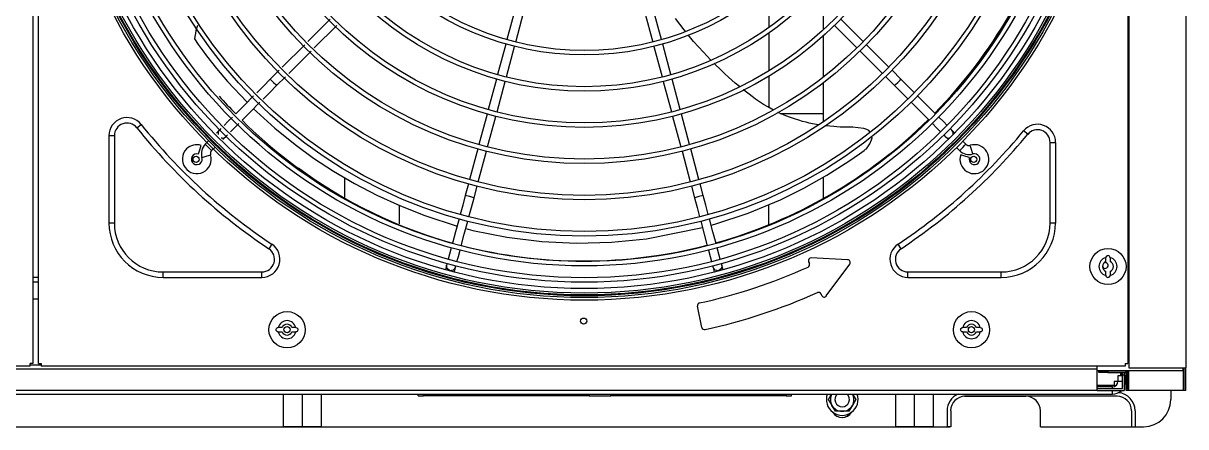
# Model space of a CAD drawing. Extents: x 594 to 813, y 174 to 240.
# Drawn here: x 735.33 to 741.77, y 196.31 to 198.54 of the extents above; entities that cross this region are included whole.
import ezdxf

# ---------------------------------------------------------------- set-up
doc = ezdxf.new("R2010")
doc.units = 0
doc.header["$MEASUREMENT"] = 0
doc.layers.add('AC.REF(S). PIPING', color=3, linetype='CONTINUOUS', lineweight=30)
doc.layers.add('LG-Product', color=3, linetype='CONTINUOUS')

# ---------------------------------------------------------------- blocks, each defined once
blk = doc.blocks.new('UW1-1')
at = {"layer": 'LG-Product', "color": 3, "linetype": 'Continuous'}
for p, q in [((2357.93, 4417.74), (2357.93, 3752.66)), ((2389.52, 4417.74), (2389.52, 3752.66)), ((1750.02, 4414.18), (1750.02, 3755.12)), ((1753.03, 3755.12), (1753.03, 4414.18)), ((2357.42, 4414.18), (2357.42, 3755.12)), ((2017.54, 3951.4), (2012.99, 3934.45)), ((2017.84, 3933.15), (2022.38, 3950.11)), ((2089.31, 3950.11), (2093.86, 3933.15)), ((2098.7, 3934.45), (2094.16, 3951.4)), ((2158.3, 3949.73), (2158.3, 3941.22)), ((2188.4, 3948.6), (2188.4, 3939.82)), ((1840.88, 3941.16), (1840.47, 3939.59)), ((1841.22, 3942.26), (1840.88, 3941.16)), ((1914.96, 3945.85), (1902.55, 3933.44)), ((1906.1, 3929.89), (1918.51, 3942.31)), ((2108.89, 3942.94), (2106.48, 3946.12)), ((2111.35, 3939.8), (2108.89, 3942.94)), ((2194.68, 3942.31), (2207.1, 3929.89)), ((2210.65, 3933.44), (2198.23, 3945.85)), ((1839.78, 3936.22), (1839.55, 3934.85)), ((1839.55, 3934.85), (1841.7, 3931.8)), ((1840.11, 3937.95), (1839.78, 3936.22)), ((1840.47, 3939.59), (1840.11, 3937.95)), ((2112, 3938.98), (2111.35, 3939.8)), ((2116.53, 3933.51), (2113.58, 3937.03)), ((2158.3, 3938.15), (2158.3, 3917.18)), ((2188.4, 3936.44), (2188.4, 3913.61)), ((1841.7, 3931.8), (1843.89, 3928.8)), ((1843.89, 3928.8), (1846.35, 3925.51)), ((1900.78, 3931.67), (1888.36, 3919.25)), ((1891.91, 3915.71), (1904.32, 3928.12)), ((2012.34, 3932.03), (2007.8, 3915.07)), ((2012.65, 3913.77), (2017.19, 3930.73)), ((2094.51, 3930.73), (2099.05, 3913.77)), ((2103.89, 3915.07), (2099.35, 3932.03)), ((2119.2, 3930.45), (2116.53, 3933.51)), ((2121.92, 3927.43), (2119.2, 3930.45)), ((2125.98, 3923.13), (2121.92, 3927.43)), ((2208.87, 3928.12), (2221.29, 3915.71)), ((2224.83, 3919.25), (2212.42, 3931.67)), ((1846.35, 3925.51), (1849.03, 3922.06)), ((1849.03, 3922.06), (1851.89, 3918.5)), ((2131.91, 3917.31), (2127.84, 3921.24)), ((1851.89, 3918.5), (1858.02, 3911.27)), ((1886.59, 3917.48), (1881.65, 3912.55)), ((2133.92, 3915.43), (2131.91, 3917.31)), ((2135.96, 3913.59), (2133.92, 3915.43)), ((2231.54, 3912.55), (2226.61, 3917.48)), ((1858.02, 3911.27), (1868.88, 3899.77)), ((1877.88, 3908.77), (1874.17, 3905.07)), ((1881.65, 3912.55), (1877.88, 3908.77)), ((1881.43, 3905.23), (1885.2, 3909)), ((1881.65, 3912.55), (1882.17, 3912.03)), ((1882.17, 3912.03), (1883.43, 3910.77)), ((1883.43, 3910.77), (1884.68, 3909.52)), ((1884.68, 3909.52), (1885.2, 3909)), ((1885.2, 3909), (1890.14, 3913.93)), ((2007.15, 3912.65), (2002.61, 3895.69)), ((2007.45, 3894.39), (2012, 3911.35)), ((2099.7, 3911.35), (2104.24, 3894.39)), ((2109.09, 3895.69), (2104.54, 3912.65)), ((2137.77, 3911.98), (2135.96, 3913.59)), ((2139.6, 3910.39), (2137.77, 3911.98)), ((2141.92, 3908.45), (2139.6, 3910.39)), ((2158.3, 3914.25), (2158.3, 3896.81)), ((2188.4, 3910.45), (2188.4, 3893.55)), ((2223.06, 3913.93), (2227.99, 3909)), ((2227.99, 3909), (2228.51, 3909.52)), ((2227.99, 3909), (2231.77, 3905.23)), ((2228.51, 3909.52), (2229.77, 3910.77)), ((2229.77, 3910.77), (2231.02, 3912.03)), ((2231.02, 3912.03), (2231.54, 3912.55)), ((2235.31, 3908.77), (2231.54, 3912.55)), ((2239.02, 3905.07), (2235.31, 3908.77)), ((1872.4, 3903.29), (1867.14, 3898.03)), ((1877.72, 3901.52), (1881.43, 3905.23)), ((2144.41, 3906.43), (2144.07, 3906.7)), ((2145.82, 3905.31), (2144.41, 3906.43)), ((2147.25, 3904.22), (2145.82, 3905.31)), ((2149.05, 3902.87), (2147.25, 3904.22)), ((2150.87, 3901.56), (2149.05, 3902.87)), ((2153.1, 3900.02), (2150.87, 3901.56)), ((2231.77, 3905.23), (2235.47, 3901.52)), ((2246.06, 3898.02), (2240.79, 3903.29)), ((1867.14, 3898.03), (1862.48, 3893.37)), ((1870.68, 3894.48), (1875.95, 3899.74)), ((1872.42, 3896.21), (1873.99, 3894.64)), ((2155.37, 3898.54), (2153.1, 3900.02)), ((2157.61, 3897.17), (2155.37, 3898.54)), ((2159.89, 3895.88), (2157.61, 3897.17)), ((2160.74, 3895.42), (2159.89, 3895.88)), ((2237.25, 3899.74), (2242.52, 3894.48)), ((2250.72, 3893.36), (2246.06, 3898.02)), ((1858.14, 3889.03), (1856.09, 3886.98)), ((1860.7, 3891.59), (1858.14, 3889.03)), ((1866.03, 3889.82), (1870.68, 3894.48)), ((1873.99, 3894.64), (1884.19, 3885.4)), ((2001.96, 3893.26), (1997.41, 3876.31)), ((2002.26, 3875.01), (2006.8, 3891.96)), ((2104.89, 3891.96), (2109.44, 3875.01)), ((2114.28, 3876.31), (2109.74, 3893.26)), ((2165.1, 3893.31), (2163.31, 3894.13)), ((2164.61, 3893.55), (2188.4, 3893.55)), ((2167.65, 3892.25), (2165.1, 3893.31)), ((2170.22, 3891.29), (2167.65, 3892.25)), ((2172.54, 3890.5), (2170.22, 3891.29)), ((2174.88, 3889.78), (2172.54, 3890.5)), ((2176.89, 3889.2), (2174.88, 3889.78)), ((2178.9, 3888.68), (2176.89, 3889.2)), ((2180.65, 3888.27), (2178.9, 3888.68)), ((2188.4, 3893.55), (2188.4, 3891.2)), ((2188.4, 3891.2), (2188.4, 3888.84)), ((2242.52, 3894.48), (2247.18, 3889.81)), ((2255.05, 3889.03), (2252.5, 3891.59)), ((2257.11, 3886.98), (2255.05, 3889.03)), ((1807.68, 3885.64), (1810.03, 3887.52)), ((1853.35, 3884.24), (1851.83, 3882.72)), ((1852.71, 3883.13), (1852.7, 3881.84)), ((1853.35, 3884.24), (1852.71, 3883.13)), ((1853.69, 3884.58), (1853.35, 3884.24)), ((1854.31, 3885.2), (1853.69, 3884.58)), ((1859.63, 3883.43), (1861.69, 3885.49)), ((1861.69, 3885.49), (1864.24, 3888.04)), ((1884.19, 3885.4), (1895.41, 3876.29)), ((2182.39, 3887.91), (2180.65, 3888.27)), ((2185.74, 3887.31), (2182.39, 3887.91)), ((2189.81, 3886.75), (2189.74, 3886.76)), ((2192.05, 3886.5), (2189.81, 3886.75)), ((2194.28, 3886.3), (2192.05, 3886.5)), ((2196, 3886.16), (2194.28, 3886.3)), ((2197.73, 3886.06), (2196, 3886.16)), ((2199.05, 3886.01), (2197.73, 3886.06)), ((2200.38, 3886), (2199.05, 3886.01)), ((2200.93, 3886), (2200.38, 3886)), ((2201.48, 3886.01), (2200.93, 3886)), ((2202.22, 3886.01), (2201.48, 3886.01)), ((2202.96, 3886.01), (2202.22, 3886.01)), ((2203.86, 3885.99), (2202.96, 3886.01)), ((2204.75, 3885.96), (2203.86, 3885.99)), ((2211.01, 3885.26), (2204.74, 3885.94)), ((2212.55, 3884.72), (2211.01, 3885.26)), ((2213.68, 3884.06), (2212.55, 3884.72)), ((2214.38, 3883.26), (2213.68, 3884.06)), ((2248.95, 3888.04), (2251.51, 3885.49)), ((2251.51, 3885.49), (2253.56, 3883.43)), ((2259.5, 3884.58), (2258.88, 3885.2)), ((2259.84, 3884.24), (2259.5, 3884.58)), ((2261.36, 3882.72), (2259.84, 3884.24)), ((2260.49, 3883.13), (2259.84, 3884.24)), ((2260.49, 3881.84), (2260.49, 3883.13)), ((2301.84, 3882.01), (2299.52, 3883.92)), ((1792.16, 3881.26), (1792.16, 3832.86)), ((1795.17, 3881.26), (1792.16, 3881.26)), ((1795.17, 3881.26), (1795.17, 3832.86)), ((1843.15, 3875.18), (1843.37, 3875.88)), ((1847.3, 3878.19), (1845.62, 3876.51)), ((1845.62, 3876.51), (1846.14, 3875.99)), ((1846.14, 3875.99), (1847.39, 3874.73)), ((1854.49, 3880.05), (1854.81, 3879.98)), ((1854.81, 3879.98), (1855.12, 3879.96)), ((1855.12, 3879.96), (1856.08, 3880.15)), ((1855.38, 3879.17), (1856.9, 3880.7)), ((1856.08, 3880.15), (1856.9, 3880.7)), ((1856.9, 3880.7), (1857.24, 3881.04)), ((1857.24, 3881.04), (1857.86, 3881.66)), ((1895.41, 3876.29), (1905.7, 3868.76)), ((2213.59, 3875.61), (2214.35, 3876.75)), ((2214.35, 3876.75), (2215.27, 3879.04)), ((2215.27, 3879.04), (2215.5, 3880.1)), ((2215.5, 3880.1), (2215.43, 3880.84)), ((2255.34, 3881.66), (2255.96, 3881.04)), ((2255.96, 3881.04), (2256.3, 3880.7)), ((2256.3, 3880.7), (2257.82, 3879.17)), ((2256.3, 3880.7), (2257.11, 3880.15)), ((2257.11, 3880.15), (2258.07, 3879.96)), ((2258.07, 3879.96), (2258.39, 3879.98)), ((2258.39, 3879.98), (2258.7, 3880.05)), ((2265.81, 3874.73), (2267.06, 3875.99)), ((2267.58, 3876.51), (2265.9, 3878.19)), ((2267.06, 3875.99), (2267.58, 3876.51)), ((2270.16, 3875.21), (2269.95, 3875.92)), ((2314.29, 3832.86), (2314.29, 3877.54)), ((2314.29, 3877.54), (2317.3, 3877.54)), ((2317.3, 3877.54), (2317.3, 3832.86)), ((1841.83, 3871.11), (1842.05, 3871.8)), ((1842.05, 3871.8), (1842.6, 3873.49)), ((1842.6, 3873.49), (1843.15, 3875.18)), ((1843.78, 3869.12), (1844.48, 3869.34)), ((1844.48, 3869.34), (1846.17, 3869.86)), ((1846.17, 3869.86), (1847.87, 3870.38)), ((1847.39, 3874.73), (1848.64, 3873.48)), ((1847.87, 3870.38), (1848.57, 3870.59)), ((1848.64, 3873.48), (1849.16, 3872.96)), ((1849.16, 3872.96), (1850.84, 3874.64)), ((1996.77, 3873.88), (1992.22, 3856.93)), ((1997.07, 3855.63), (2001.61, 3872.59)), ((2110.09, 3872.59), (2114.63, 3855.63)), ((2119.47, 3856.93), (2114.93, 3873.88)), ((2202.68, 3867.14), (2208.61, 3871.28)), ((2208.61, 3871.28), (2211.1, 3873.09)), ((2211.1, 3873.09), (2211.94, 3873.71)), ((2211.94, 3873.71), (2212.21, 3873.91)), ((2212.21, 3873.91), (2212.35, 3874.02)), ((2212.35, 3874.02), (2213.59, 3875.61)), ((2262.35, 3874.64), (2264.03, 3872.96)), ((2264.03, 3872.96), (2264.55, 3873.48)), ((2264.55, 3873.48), (2265.81, 3874.73)), ((2265.36, 3870.49), (2264.66, 3870.72)), ((2267.05, 3869.94), (2265.36, 3870.49)), ((2268.73, 3869.4), (2267.05, 3869.94)), ((2269.43, 3869.17), (2268.73, 3869.4)), ((2270.68, 3873.52), (2270.16, 3875.21)), ((2271.2, 3871.82), (2270.68, 3873.52)), ((2271.42, 3871.12), (2271.2, 3871.82)), ((1905.7, 3868.76), (1916.66, 3861.56)), ((2190.4, 3859.3), (2202.68, 3867.14)), ((1916.66, 3861.56), (1928.34, 3854.7)), ((1923.07, 3852.21), (1923.07, 3857.7)), ((2177.72, 3852.15), (2190.4, 3859.3)), ((2188.4, 3858.15), (2188.4, 3852.13)), ((1923.07, 3846.98), (1923.07, 3852.21)), ((1928.34, 3854.7), (1940.75, 3848.25)), ((1991.57, 3854.5), (1989.88, 3848.18)), ((1994.72, 3846.88), (1996.42, 3853.21)), ((2115.28, 3853.21), (2116.97, 3846.88)), ((2121.82, 3848.18), (2120.12, 3854.5)), ((2164.66, 3845.72), (2177.72, 3852.15)), ((2188.4, 3852.13), (2188.4, 3846.42)), ((1940.75, 3848.25), (1953.86, 3842.31)), ((1989.88, 3848.18), (1988.44, 3842.81)), ((1990.59, 3847.99), (1989.88, 3848.18)), ((1992.3, 3847.53), (1990.59, 3847.99)), ((1994.01, 3847.07), (1992.3, 3847.53)), ((1993.28, 3841.51), (1994.72, 3846.88)), ((1994.72, 3846.88), (1994.01, 3847.07)), ((2117.68, 3847.07), (2116.97, 3846.88)), ((2116.97, 3846.88), (2118.41, 3841.51)), ((2119.39, 3847.53), (2117.68, 3847.07)), ((2121.11, 3847.99), (2119.39, 3847.53)), ((2121.82, 3848.18), (2121.11, 3847.99)), ((2123.26, 3842.81), (2121.82, 3848.18)), ((2146.73, 3838.28), (2164.66, 3845.72)), ((1953.16, 3842.49), (1953.16, 3837.21)), ((1953.16, 3837.21), (1953.16, 3832.38)), ((1953.86, 3842.31), (1967.47, 3837.02)), ((1988.44, 3842.81), (1987.03, 3837.54)), ((1991.87, 3836.25), (1993.28, 3841.51)), ((2118.41, 3841.51), (2119.82, 3836.25)), ((2124.67, 3837.54), (2123.26, 3842.81)), ((2128.3, 3832.18), (2146.73, 3838.28)), ((2158.3, 3837.24), (2158.3, 3843.05)), ((2158.3, 3831.97), (2158.3, 3837.24)), ((1795.17, 3832.86), (1792.16, 3832.86)), ((1967.47, 3837.02), (1985.29, 3831.05)), ((1986.38, 3835.12), (1984.47, 3828)), ((1989.29, 3826.61), (1991.22, 3833.82)), ((2120.47, 3833.82), (2122.4, 3826.61)), ((2127.25, 3827.91), (2125.32, 3835.12)), ((2126.24, 3831.66), (2128.3, 3832.18)), ((2317.3, 3832.86), (2314.29, 3832.86)), ((1984.47, 3828), (1982.79, 3821.71)), ((1987.59, 3820.26), (1989.29, 3826.61)), ((1990.14, 3829.77), (1993.95, 3828.75)), ((1993.95, 3828.75), (2012.99, 3824.99)), ((2012.99, 3824.99), (2032.25, 3822.63)), ((2090.36, 3824.11), (2121.38, 3830.44)), ((2122.4, 3826.61), (2124.11, 3820.26)), ((2128.95, 3821.56), (2127.25, 3827.91)), ((1882.56, 3821.16), (1880.9, 3818.65)), ((1982.1, 3819.13), (1981.15, 3815.62)), ((1986, 3814.32), (1986.94, 3817.84)), ((2032.25, 3822.63), (2051.64, 3821.7)), ((2051.64, 3821.7), (2071.04, 3822.19)), ((2071.04, 3822.19), (2090.36, 3824.11)), ((2124.75, 3817.84), (2125.7, 3814.32)), ((2130.54, 3815.62), (2129.6, 3819.13)), ((2231.57, 3818.65), (2229.91, 3821.16)), ((1981.15, 3815.62), (1980.41, 3812.84)), ((1985.25, 3811.54), (1986, 3814.32)), ((2125.7, 3814.32), (2126.44, 3811.54)), ((2131.29, 3812.84), (2130.54, 3815.62)), ((2180.3, 3811.46), (2180.74, 3810.44)), ((2201.96, 3812.56), (2181.75, 3813.56)), ((2345.26, 3814.1), (2345.14, 3813.7)), ((2345.14, 3813.7), (2345.14, 3813.64)), ((2345.14, 3811.52), (2345.14, 3813.55)), ((2345.48, 3814.41), (2345.26, 3814.1)), ((2345.75, 3814.63), (2345.48, 3814.41)), ((2346.07, 3814.77), (2345.75, 3814.63)), ((2346.44, 3814.8), (2346.07, 3814.77)), ((2346.84, 3814.72), (2346.44, 3814.8)), ((2347.23, 3814.48), (2346.84, 3814.72)), ((2347.49, 3814.14), (2347.23, 3814.48)), ((2347.64, 3813.64), (2347.49, 3814.14)), ((2347.64, 3813.55), (2347.64, 3811.52)), ((1822.25, 3805.78), (1877.02, 3805.78)), ((1822.25, 3802.77), (1822.25, 3805.78)), ((1877.02, 3802.77), (1877.02, 3805.78)), ((1979.52, 3809.52), (1978.85, 3807.02)), ((1979.61, 3809.85), (1979.52, 3809.52)), ((1979.77, 3807.62), (1979.52, 3809.52)), ((1979.76, 3810.41), (1979.61, 3809.85)), ((1981.29, 3806.45), (1979.77, 3807.62)), ((1983.2, 3806.7), (1981.29, 3806.45)), ((1984.36, 3808.22), (1983.2, 3806.7)), ((1983.69, 3805.72), (1984.36, 3808.22)), ((1984.36, 3808.22), (1984.45, 3808.55)), ((1984.45, 3808.55), (1984.6, 3809.11)), ((2127.09, 3809.11), (2127.24, 3808.55)), ((2127.24, 3808.55), (2127.33, 3808.22)), ((2127.33, 3808.22), (2128, 3805.72)), ((2128.5, 3806.7), (2127.33, 3808.22)), ((2130.4, 3806.45), (2128.5, 3806.7)), ((2131.92, 3807.62), (2130.4, 3806.45)), ((2132.18, 3809.52), (2131.92, 3807.62)), ((2132.09, 3809.85), (2131.94, 3810.41)), ((2132.18, 3809.52), (2132.09, 3809.85)), ((2132.85, 3807.02), (2132.18, 3809.52)), ((2190.14, 3792.46), (2203.1, 3810.17)), ((2235.44, 3805.78), (2287.2, 3805.78)), ((2235.44, 3802.77), (2235.44, 3805.78)), ((2287.2, 3802.77), (2287.2, 3805.78)), ((2345.14, 3804.02), (2345.14, 3806.05)), ((2347.64, 3806.05), (2347.64, 3804.02)), ((1750.02, 3802.97), (1753.05, 3802.97)), ((1753.03, 3800.16), (1750.03, 3800.16)), ((1822.25, 3802.77), (1877.02, 3802.77)), ((2235.44, 3802.77), (2287.2, 3802.77)), ((2345.14, 3803.93), (2345.28, 3803.43)), ((2345.28, 3803.43), (2345.55, 3803.09)), ((2345.55, 3803.09), (2345.94, 3802.85)), ((2345.94, 3802.85), (2346.34, 3802.77)), ((2346.34, 3802.77), (2346.7, 3802.81)), ((2346.7, 3802.81), (2347.03, 3802.94)), ((2347.03, 3802.94), (2347.3, 3803.16)), ((2347.3, 3803.16), (2347.52, 3803.48)), ((2347.52, 3803.48), (2347.63, 3803.88)), ((2347.63, 3803.88), (2347.64, 3803.93)), ((2187.2, 3793.54), (2187.55, 3792.75)), ((1753.03, 3790.63), (1750.02, 3790.63)), ((2121.11, 3775.04), (2118.61, 3786.82)), ((1884.95, 3773.73), (1884.99, 3774.09)), ((1885.03, 3773.33), (1884.95, 3773.73)), ((1884.99, 3774.09), (1885.12, 3774.41)), ((1885.27, 3772.94), (1885.03, 3773.33)), ((1885.12, 3774.41), (1885.34, 3774.69)), ((1885.61, 3772.67), (1885.27, 3772.94)), ((1885.34, 3774.69), (1885.65, 3774.91)), ((1886.11, 3772.53), (1885.61, 3772.67)), ((1885.65, 3774.91), (1886.06, 3775.02)), ((1886.06, 3775.02), (1886.11, 3775.03)), ((1888.23, 3775.03), (1886.2, 3775.03)), ((1895.73, 3775.03), (1893.7, 3775.03)), ((1895.82, 3775.03), (1896.32, 3774.88)), ((1896.28, 3772.65), (1895.87, 3772.53)), ((1896.59, 3772.86), (1896.28, 3772.65)), ((1896.32, 3774.88), (1896.66, 3774.62)), ((1896.81, 3773.14), (1896.59, 3772.86)), ((1896.66, 3774.62), (1896.9, 3774.23)), ((1896.94, 3773.46), (1896.81, 3773.14)), ((1896.9, 3774.23), (1896.98, 3773.82)), ((1896.98, 3773.82), (1896.94, 3773.46)), ((2264.64, 3773.73), (2264.67, 3774.09)), ((2264.72, 3773.33), (2264.64, 3773.73)), ((2264.67, 3774.09), (2264.81, 3774.41)), ((2264.96, 3772.94), (2264.72, 3773.33)), ((2264.81, 3774.41), (2265.03, 3774.69)), ((2265.3, 3772.67), (2264.96, 3772.94)), ((2265.03, 3774.69), (2265.34, 3774.91)), ((2265.8, 3772.53), (2265.3, 3772.67)), ((2265.34, 3774.91), (2265.74, 3775.02)), ((2265.74, 3775.02), (2265.8, 3775.03)), ((2267.92, 3775.03), (2265.89, 3775.03)), ((2275.42, 3775.03), (2273.39, 3775.03)), ((2275.51, 3775.03), (2276.01, 3774.88)), ((2275.96, 3772.65), (2275.56, 3772.53)), ((2276.28, 3772.86), (2275.96, 3772.65)), ((2276.01, 3774.88), (2276.35, 3774.62)), ((2276.5, 3773.14), (2276.28, 3772.86)), ((2276.35, 3774.62), (2276.59, 3774.23)), ((2276.63, 3773.46), (2276.5, 3773.14)), ((2276.59, 3774.23), (2276.67, 3773.82)), ((2276.67, 3773.82), (2276.63, 3773.46)), ((1886.2, 3772.52), (1888.23, 3772.52)), ((1893.7, 3772.52), (1895.73, 3772.52)), ((1895.87, 3772.53), (1895.82, 3772.53)), ((2265.89, 3772.52), (2267.92, 3772.52)), ((2273.39, 3772.52), (2275.42, 3772.52)), ((2275.56, 3772.53), (2275.51, 3772.53)), ((2357.93, 3769.21), (2357.42, 3769.21)), ((1748.52, 3753.61), (1146.14, 3753.61)), ((1748.52, 3753.61), (1748.52, 3755.12)), ((1750.02, 3755.12), (1748.52, 3755.12)), ((1754.53, 3754.07), (1748.53, 3754.07)), ((1753.03, 3755.12), (1754.54, 3755.12)), ((1754.54, 3755.12), (1754.54, 3753.61)), ((2355.92, 3753.61), (1754.54, 3753.61)), ((2340.37, 3753.39), (2339.88, 3753.61)), ((2340.37, 3752.16), (2340.37, 3753.39)), ((2355.92, 3755.12), (2355.92, 3753.61)), ((2355.92, 3755.12), (2357.42, 3755.12)), ((1158.68, 3752.16), (2340.37, 3752.16)), ((2357.91, 3751), (2340.35, 3751)), ((2340.37, 3740.12), (2340.37, 3752.16)), ((2341.36, 3750.95), (2340.37, 3750.95)), ((2340.57, 3751), (2340.57, 3750.95)), ((2341.37, 3750.95), (2341.37, 3751)), ((2341.37, 3750.95), (2346.39, 3750.95)), ((2341.37, 3750.15), (2341.37, 3750.95)), ((2346.39, 3750.15), (2341.37, 3750.15)), ((2346.39, 3750.95), (2356.42, 3750.95)), ((2346.39, 3750.95), (2346.39, 3750.15)), ((2346.39, 3750.15), (2356.42, 3750.15)), ((2351.91, 3748.14), (2351.91, 3745.13)), ((2352.68, 3748.14), (2351.91, 3748.14)), ((2354.41, 3748.14), (2352.68, 3748.14)), ((2353.31, 3750.15), (2353.31, 3748.14)), ((2354.11, 3748.14), (2354.11, 3750.15)), ((2354.41, 3748.65), (2354.41, 3750.15)), ((2354.41, 3750.15), (2355.42, 3750.15)), ((2354.41, 3741.12), (2354.41, 3748.65)), ((2355.42, 3748.65), (2354.41, 3748.65)), ((2354.92, 3750.15), (2354.92, 3750.15)), ((2355.42, 3750.15), (2355.42, 3748.65)), ((2355.42, 3748.65), (2355.42, 3740.12)), ((2355.79, 3748.14), (2355.42, 3748.14)), ((2355.62, 3750.95), (2355.62, 3751)), ((2355.92, 3748.14), (2355.79, 3748.14)), ((2355.92, 3745.13), (2355.92, 3748.14)), ((2356.42, 3750.95), (2356.42, 3751)), ((2357.22, 3750.95), (2356.42, 3750.95)), ((2356.42, 3740.12), (2356.42, 3750.95)), ((2357.22, 3740.92), (2357.22, 3750.95)), ((2357.93, 3752.66), (2389.52, 3752.66)), ((2357.93, 3751.15), (2388.22, 3751.15)), ((2357.93, 3740.92), (2357.93, 3751.15)), ((2388.02, 3751.15), (2388.02, 3752.66)), ((2388.22, 3740.12), (2388.22, 3751.15)), ((2388.72, 3740.92), (2388.72, 3752.66)), ((2389.52, 3740.12), (2389.52, 3752.66)), ((2340.35, 3743.13), (2349.9, 3743.13)), ((2348.9, 3742.13), (2340.37, 3742.13)), ((2340.37, 3741.12), (2354.41, 3741.12)), ((2348.9, 3741.86), (2348.9, 3742.13)), ((2348.9, 3741.12), (2348.9, 3741.86)), ((2349.9, 3745.13), (2349.9, 3743.13)), ((2351.91, 3745.13), (2349.9, 3745.13)), ((2350.46, 3742.57), (2349.9, 3743.13)), ((2352.68, 3745.13), (2351.91, 3745.13)), ((2354.41, 3745.13), (2352.68, 3745.13)), ((2355.79, 3745.13), (2355.42, 3745.13)), ((2355.92, 3745.13), (2355.79, 3745.13)), ((2355.85, 3744.13), (2356.42, 3744.13)), ((2357.92, 3745.94), (2357.22, 3745.94)), ((2357.93, 3740.92), (2357.22, 3740.92)), ((2388.72, 3740.92), (2388.22, 3740.92)), ((1150.15, 3738.11), (2348.9, 3738.11)), ((2340.37, 3740.12), (1158.68, 3740.12)), ((1889.06, 3720.06), (1889.06, 3738.11)), ((1899.49, 3720.06), (1899.49, 3738.11)), ((1909.93, 3738.11), (1909.93, 3720.06)), ((1963.69, 3737.21), (1963.69, 3738.11)), ((1963.69, 3737.21), (1966.7, 3737.21)), ((1966.7, 3737.21), (1966.7, 3738.11)), ((1967.37, 3737.21), (1966.7, 3737.21)), ((1969.21, 3737.21), (1967.37, 3737.21)), ((1971.72, 3737.21), (1969.21, 3737.21)), ((1971.72, 3738.11), (1971.72, 3737.21)), ((2057.49, 3737.21), (1971.72, 3737.21)), ((2057.49, 3737.21), (2057.49, 3738.11)), ((2057.78, 3737.21), (2057.49, 3737.21)), ((2058.49, 3737.21), (2057.78, 3737.21)), ((2058.49, 3738.11), (2058.49, 3737.21)), ((2058.49, 3737.21), (2070.53, 3737.21)), ((2070.53, 3737.21), (2070.53, 3738.11)), ((2071.24, 3737.21), (2070.53, 3737.21)), ((2071.53, 3737.21), (2071.24, 3737.21)), ((2071.53, 3737.21), (2071.53, 3738.11)), ((2162.82, 3737.21), (2071.53, 3737.21)), ((2162.82, 3737.21), (2162.82, 3738.11)), ((2165.33, 3737.21), (2162.82, 3737.21)), ((2167.16, 3737.21), (2165.33, 3737.21)), ((2167.83, 3737.21), (2167.16, 3737.21)), ((2167.83, 3738.11), (2167.83, 3737.21)), ((2167.83, 3737.21), (2170.84, 3737.21)), ((2170.84, 3737.21), (2170.84, 3738.11)), ((2191.4, 3735.1), (2192.32, 3736.7)), ((2193.15, 3732.08), (2191.4, 3735.1)), ((2192.32, 3736.7), (2193.14, 3738.11)), ((2204.72, 3738.11), (2206.46, 3735.1)), ((2206.46, 3735.1), (2205.54, 3733.51)), ((2228.62, 3720.06), (2228.62, 3738.11)), ((2239.05, 3720.06), (2239.05, 3738.11)), ((2249.49, 3738.11), (2249.49, 3720.06)), ((2266.74, 3736.88), (2300.85, 3736.88)), ((2351.41, 3736.91), (2267.14, 3736.91)), ((2340.37, 3740.12), (2355.42, 3740.12)), ((2348.9, 3738.7), (2348.9, 3740.12)), ((2348.9, 3738.11), (2348.9, 3738.7)), ((2388.22, 3740.12), (2356.42, 3740.12)), ((2381.2, 3740.12), (2381.2, 3735.1)), ((2389.52, 3740.12), (2388.22, 3740.12)), ((2193.28, 3731.84), (2193.15, 3732.08)), ((2194.24, 3730.18), (2193.28, 3731.84)), ((2195.17, 3728.58), (2194.24, 3730.18)), ((2195.86, 3728.58), (2195.17, 3728.58)), ((2198.93, 3728.58), (2195.86, 3728.58)), ((2199.75, 3728.58), (2198.93, 3728.58)), ((2202.69, 3728.58), (2199.75, 3728.58)), ((2204.44, 3731.61), (2202.69, 3728.58)), ((2204.58, 3731.84), (2204.44, 3731.61)), ((2205.54, 3733.51), (2204.58, 3731.84)), ((2257.11, 3728.88), (2257.11, 3720.06)), ((2259.12, 3728.88), (2259.12, 3720.06)), ((2308.87, 3720.03), (2308.87, 3728.86)), ((2359.43, 3728.88), (2359.43, 3720.06)), ((2361.44, 3728.88), (2361.44, 3720.06)), ((1239.53, 3720.03), (2258.72, 3720.03)), ((1609.99, 3720.06), (1889.06, 3720.06)), ((1894.32, 3720.06), (1889.06, 3720.06)), ((1899.49, 3720.06), (1894.32, 3720.06)), ((1904.66, 3720.06), (1899.49, 3720.06)), ((1909.93, 3720.06), (1904.66, 3720.06)), ((1909.93, 3720.06), (2228.62, 3720.06)), ((2233.89, 3720.06), (2228.62, 3720.06)), ((2239.05, 3720.06), (2233.89, 3720.06)), ((2244.22, 3720.06), (2239.05, 3720.06)), ((2249.49, 3720.06), (2244.22, 3720.06)), ((2249.49, 3720.06), (2257.11, 3720.06)), ((2259.12, 3720.06), (2257.11, 3720.06)), ((2258.72, 3720.03), (2258.72, 3720.06)), ((2308.87, 3720.03), (2365.25, 3720.03)), ((2359.43, 3720.06), (2361.44, 3720.06)), ((2361.44, 3720.06), (2366.15, 3720.06))]:
    blk.add_line(p, q, dxfattribs=at)
for centre, radius in [((2055.85, 4084.69), 294.56), ((2055.85, 4084.69), 293.16), ((2055.85, 4084.69), 292.16), ((2055.85, 4084.69), 291.66), ((2055.85, 4084.69), 290.66), ((2055.85, 4084.69), 288.15), ((2055.85, 4084.69), 284.64), ((2055.85, 4084.69), 282.13), ((2055.85, 4084.69), 275.61), ((2055.85, 4084.69), 273.1), ((2055.85, 4084.69), 259.06), ((2055.85, 4084.69), 256.55), ((2055.85, 4084.69), 238.99), ((2055.85, 4084.69), 236.49), ((2055.85, 4084.69), 218.93), ((2055.85, 4084.69), 216.42), ((2055.85, 4084.69), 198.87), ((2055.85, 4084.69), 196.36), ((2055.85, 4084.69), 178.81), ((2055.85, 4084.69), 176.3), ((2055.85, 4084.69), 158.74), ((2055.85, 4084.69), 156.24), ((1840.53, 3868.2), 1.71), ((2271.93, 3868.2), 1.71), ((2346.39, 3808.79), 10.03), ((1890.97, 3773.78), 10.03), ((2055.48, 3778.54), 1.71), ((2270.65, 3773.78), 10.03), ((1890.97, 3773.78), 1.71), ((2270.65, 3773.78), 1.71)]:
    blk.add_circle(centre, radius, dxfattribs=at)
for centre, radius, start, end in [((2055.48, 4084.65), 272.8, 315.585, 344.4975), ((2055.48, 4084.65), 272.85, 315.59063, 344.50313), ((2056.98, 4084.65), 272.8, 221.70375, 224.52187), ((1802.19, 3881.26), 10.03, 38.59835, 180), ((2054.94, 4079.52), 267.72, 225.12449, 254.36839), ((2055.48, 4084.65), 272.8, 285.59812, 314.53312), ((2055.48, 4084.65), 272.85, 285.60375, 314.53875), ((1802.19, 3881.26), 7.02, 38.59835, 180), ((2056.98, 4084.65), 318.99, 218.59835, 236.49588), ((2056.98, 4084.65), 315.98, 218.59835, 236.49588), ((2055.48, 4084.65), 315.98, 303.50412, 320.56157), ((2307.27, 3877.54), 10.03, 0, 140.56157), ((2307.27, 3877.54), 7.02, 0, 140.56157), ((1840.9, 3868.24), 8.03, 72.03569, 135), ((1850.84, 3871.29), 7.38, 135, 197.01955), ((2055.48, 4084.65), 318.99, 303.50412, 320.56157), ((2272.3, 3868.24), 8.03, 162.03569, 107.01956), ((2269.25, 3878.18), 2.37, 225, 287.01955), ((1840.9, 3868.24), 8.03, 135, 17.01956), ((1840.9, 3868.24), 3.01, 72.03569, 315), ((1850.84, 3871.29), 2.37, 135, 197.01955), ((2269.25, 3878.18), 7.38, 225, 287.01955), ((2272.3, 3868.24), 3.01, 315, 107.01956), ((1840.9, 3868.24), 3.01, 315, 17.01956), ((2054.58, 4077.08), 265.33, 233.65081, 254.29519), ((2272.3, 3868.24), 3.01, 162.03569, 315), ((1822.25, 3832.86), 30.09, 180, 270), ((1822.25, 3832.86), 27.08, 180, 270), ((2287.2, 3832.86), 30.09, 270, 0), ((2287.2, 3832.86), 27.08, 270, 0), ((1877.02, 3812.8), 10.03, 270, 56.49588), ((1877.02, 3812.8), 7.02, 270, 56.49588), ((2055.48, 4084.65), 272.85, 255.59438, 270), ((2055.48, 4084.65), 272.8, 255.6, 284.54625), ((2055.48, 4084.65), 272.85, 270, 284.55187), ((2235.44, 3812.8), 10.03, 123.50412, 270), ((2235.44, 3812.8), 7.02, 123.50412, 270), ((2181.68, 3812.06), 1.5, 87.16915, 203.48155), ((2201.89, 3811.06), 1.5, 323.79928, 87.16915), ((2346.39, 3808.79), 5.02, 104.4373, 255.5627), ((2346.39, 3808.79), 3.01, 114.62432, 245.37568), ((2346.39, 3813.55), 1.25, 175.77438, 180), ((2346.39, 3808.79), 5.02, 284.4373, 75.5627), ((2346.39, 3813.55), 1.25, 0, 4.22562), ((2346.39, 3808.79), 3.01, 294.62432, 65.37568), ((2055.48, 4084.65), 302.94, 282.25046, 294.26437), ((2179.36, 3809.84), 1.5, 294.26437, 23.48155), ((2344.88, 3809.34), 1.61, 200.34562, 90), ((2344.88, 3809.34), 1.61, 90, 119.3625), ((2346.39, 3804.02), 1.25, 180, 184.22562), ((2346.39, 3804.02), 1.25, 355.77438, 0), ((2055.48, 4084.65), 317.99, 282.23969, 294.07612), ((2185.82, 3792.95), 1.5, 23.48155, 114.07612), ((2188.93, 3793.35), 1.5, 203.48155, 323.79928), ((2120.08, 3787.13), 1.5, 102.25046, 191.96728), ((1890.97, 3773.78), 5.02, 14.4373, 165.5627), ((1886.2, 3773.78), 1.25, 90, 94.22562), ((1890.97, 3773.78), 3.01, 24.62432, 155.37568), ((1895.73, 3773.78), 1.25, 85.77438, 90), ((2122.58, 3775.35), 1.5, 191.96728, 282.23969), ((2270.65, 3773.78), 5.02, 14.4373, 165.5627), ((2265.89, 3773.78), 1.25, 90, 94.22562), ((2270.65, 3773.78), 3.01, 24.62432, 155.37568), ((2275.42, 3773.78), 1.25, 85.77438, 90), ((1886.2, 3773.78), 1.25, 265.77438, 270), ((1890.97, 3773.78), 5.02, 194.4373, 345.5627), ((1890.97, 3773.78), 3.01, 204.62432, 335.37568), ((1895.73, 3773.78), 1.25, 270, 274.22562), ((2265.89, 3773.78), 1.25, 265.77438, 270), ((2270.65, 3773.78), 5.02, 194.4373, 345.5627), ((2270.65, 3773.78), 3.01, 204.62432, 335.37568), ((2275.42, 3773.78), 1.25, 270, 274.22562), ((2360.23, 3766.35), 2.51, 156.915, 203.085), ((2361.74, 3769.06), 7.52, 235.01812, 239.56031), ((2360.18, 3753.06), 3.51, 215.85291, 229.99865), ((2348.9, 3745.13), 3.01, 270, 0), ((2348.9, 3745.13), 7.02, 338.21297, 0), ((2198.93, 3735.1), 8.78, 159.9525, 20.0475), ((2198.93, 3735.1), 6.52, 152.51438, 210), ((2198.93, 3735.1), 4.01, 131.41125, 48.58875), ((2198.93, 3735.1), 6.52, 330, 27.48562), ((2267.14, 3728.88), 10.03, 113.07516, 180), ((2267.14, 3728.88), 8.03, 90, 180), ((2266.74, 3728.86), 8.03, 90, 92.22469), ((2300.85, 3728.86), 8.03, 0, 90), ((2348.9, 3745.13), 7.02, 270, 314.41641), ((2351.41, 3728.88), 8.03, 0, 90), ((2351.41, 3728.88), 10.03, 0, 85.97531), ((2366.15, 3735.1), 15.05, 270, 0), ((2198.93, 3735.1), 6.52, 210, 270), ((2198.93, 3731.09), 6.02, 210.78, 329.22), ((2198.93, 3735.1), 6.52, 270, 330), ((2198.53, 3731.07), 6.02, 275.61375, 324.43312), ((2365.25, 3735.08), 15.05, 270, 273.34688)]:
    blk.add_arc(centre, radius, start, end, dxfattribs=at)
blk = doc.blocks.new('UW1+UW1_2')
at = {"layer": 'LG-Product'}
blk.add_blockref('UW1-1', (1162.18, 2470.68), dxfattribs=at)
blk = doc.blocks.new('A$C5B2C3915')
at = {"layer": 'LG-Product'}
blk.add_blockref('UW1+UW1_2', (-4815.985, -6647.45), dxfattribs=at)

msp = doc.modelspace()

# ---------------------------------------------------------------- block references
at = {"layer": 'AC.REF(S). PIPING', "linetype": 'Continuous', "xscale": 0.0099999999999909, "yscale": 0.0099999999999909, "zscale": 0.0099999999999909}
msp.add_blockref('A$C5B2C3915', (754.4172, 200.8743), dxfattribs=at)

doc.saveas('drawing.dxf')
